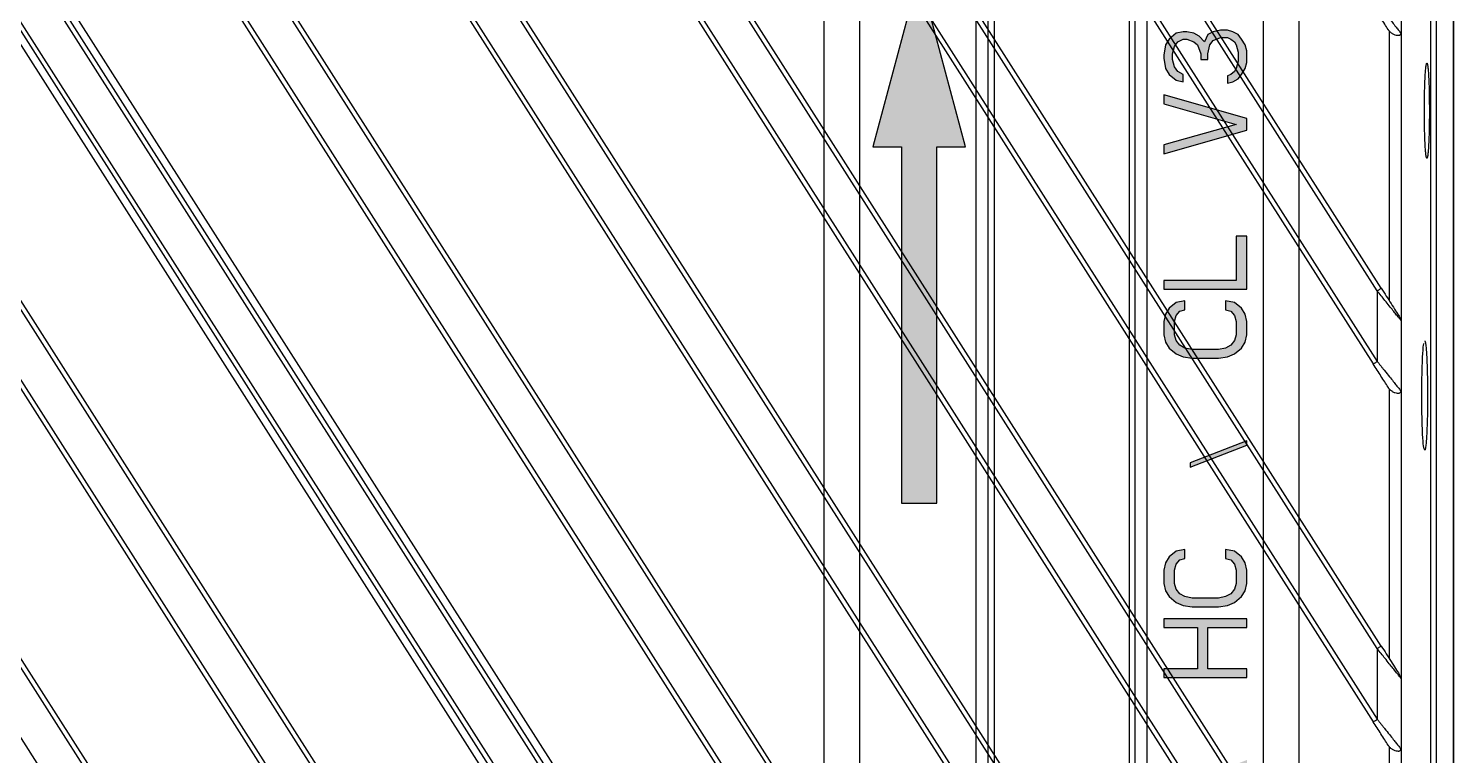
# Model space of a CAD drawing. Header units: millimetres. Extents: x 620 to 19791, y 2539 to 6969.
# Drawn here: x 17417 to 17477, y 4727.7 to 4758.3 of the extents above; entities that cross this region are included whole.
import ezdxf

# ---------------------------------------------------------------- set-up
doc = ezdxf.new("R2010")
doc.units = ezdxf.units.MM
doc.layers.add('02___PRT_ALL_AXES', color=7, linetype='Continuous')

# ---------------------------------------------------------------- blocks, each defined once
blk = doc.blocks.new('tugj')
at = {"color": 7, "linetype": 'Continuous', "lineweight": 25}
for p, q in [((12657.168, 5133.159), (12752.334, 4983.776)), ((12752.333, 4986.753), (12659.063, 5133.16)), ((12666.768, 5133.161), (12752.333, 4998.851)), ((12752.333, 5001.829), (12668.666, 5133.161)), ((12676.373, 5133.161), (12752.333, 5013.926)), ((12752.333, 5016.904), (12678.27, 5133.161)), ((12685.977, 5133.161), (12752.333, 5029.002)), ((12752.333, 5031.98), (12687.874, 5133.161)), ((12695.581, 5133.161), (12752.333, 5044.077)), ((12752.333, 5047.055), (12697.478, 5133.161)), ((12705.185, 5133.161), (12752.333, 5059.152)), ((12752.333, 5062.13), (12707.082, 5133.161)), ((12714.789, 5133.161), (12752.333, 5074.228)), ((12752.502, 4986.861), (12660.063, 5131.961)), ((12667.296, 5131.961), (12752.165, 4998.743)), ((12752.502, 5001.936), (12669.667, 5131.961)), ((12676.9, 5131.961), (12752.165, 5013.819)), ((12752.502, 5017.012), (12679.271, 5131.961)), ((12686.504, 5131.961), (12752.165, 5028.894)), ((12752.502, 5032.087), (12688.875, 5131.961)), ((12696.108, 5131.961), (12752.165, 5043.97)), ((12752.502, 5047.162), (12698.479, 5131.961)), ((12705.712, 5131.961), (12752.165, 5059.045)), ((12752.502, 5062.238), (12708.083, 5131.961)), ((12715.316, 5131.961), (12752.165, 5074.12)), ((12751.911, 5013.658), (12677.691, 5130.161)), ((12680.774, 5130.161), (12752.755, 5017.173)), ((12752.333, 5092.281), (12728.715, 5129.355)), ((12752.502, 5092.389), (12728.846, 5129.52)), ((12752.333, 5077.206), (12719.898, 5128.119)), ((12752.502, 5077.313), (12720.137, 5128.116)), ((12727.236, 5128.325), (12752.165, 5089.196)), ((12727.426, 5128.4), (12752.333, 5089.303)), ((12754.593, 4868.257), (12754.593, 5107.475)), ((12754.818, 5107.475), (12754.818, 4868.257)), ((12755.543, 5107.475), (12755.543, 4868.256)), ((12753.333, 5106.102), (12753.333, 5103.123)), ((12752.834, 5103.23), (12752.834, 5091.867)), ((12753.333, 5103.123), (12753.333, 5091.027)), ((12752.333, 5092.281), (12752.333, 5089.303)), ((12753.333, 5091.027), (12753.333, 5088.047)), ((12752.834, 5088.154), (12752.834, 5076.792)), ((12753.333, 5088.047), (12753.333, 5075.951)), ((12752.333, 5077.206), (12752.333, 5074.228)), ((12753.333, 5075.951), (12753.333, 5072.972)), ((12752.834, 5073.079), (12752.834, 5061.717)), ((12753.333, 5072.972), (12753.333, 5060.876))]:
    blk.add_line(p, q, dxfattribs=at)
at = {"color": 7, "linetype": 'Continuous', "lineweight": 25, "flags": 128}
for points in [[(12752.165, 5089.196), (12752.168, 5089.198), (12752.177, 5089.204), (12752.193, 5089.214), (12752.214, 5089.227), (12752.239, 5089.244), (12752.269, 5089.262), (12752.3, 5089.282), (12752.333, 5089.303)], [(12752.502, 5077.313), (12752.499, 5077.311), (12752.489, 5077.305), (12752.473, 5077.295), (12752.452, 5077.282), (12752.427, 5077.265), (12752.398, 5077.247), (12752.366, 5077.227), (12752.333, 5077.206)]]:
    blk.add_lwpolyline(points, dxfattribs=at)
at = {"color": 7, "linetype": 'Continuous', "lineweight": 25}
for points, knots in [([(12752.789, 5103.291), (12752.7, 5103.431), (12752.596, 5103.594), (12752.384, 5103.927), (12752.274, 5104.099), (12752.165, 5104.271)], [0, 0, 0, 0, 0.5, 0.5, 1, 1, 1, 1]), ([(12752.333, 5104.379), (12752.36, 5104.344), (12752.412, 5104.277), (12752.491, 5104.179), (12752.567, 5104.084), (12752.686, 5103.935), (12752.836, 5103.747), (12752.981, 5103.568), (12753.072, 5103.452), (12753.13, 5103.375), (12753.185, 5103.306), (12753.243, 5103.238), (12753.29, 5103.178), (12753.317, 5103.137), (12753.329, 5103.118), (12753.332, 5103.121), (12753.333, 5103.123)], [0, 0, 0, 0, 0.063732, 0.125593, 0.185588, 0.243722, 0.410367, 0.550817, 0.614312, 0.665681, 0.72574, 0.78763, 0.868193, 0.934331, 0.969979, 1, 1, 1, 1]), ([(12752.834, 5103.23), (12752.826, 5103.239), (12752.81, 5103.259), (12752.796, 5103.28), (12752.789, 5103.291)], [0, 0, 0, 0, 0.488961, 1, 1, 1, 1]), ([(12752.834, 5103.23), (12752.847, 5103.215), (12752.873, 5103.186), (12752.917, 5103.149), (12752.985, 5103.103), (12753.077, 5103.061), (12753.172, 5103.042), (12753.239, 5103.04), (12753.287, 5103.052), (12753.317, 5103.078), (12753.33, 5103.103), (12753.332, 5103.117), (12753.333, 5103.123)], [0, 0, 0, 0, 0.071456, 0.142488, 0.212282, 0.375118, 0.529622, 0.640801, 0.748363, 0.86828, 0.941579, 1, 1, 1, 1]), ([(12754.422, 5097.866), (12754.42, 5097.866), (12754.415, 5097.868), (12754.408, 5097.881), (12754.401, 5097.902), (12754.395, 5097.932), (12754.388, 5097.971), (12754.377, 5098.048), (12754.363, 5098.193), (12754.347, 5098.441), (12754.334, 5098.742), (12754.325, 5099.089), (12754.319, 5099.465), (12754.317, 5099.857), (12754.318, 5100.25), (12754.324, 5100.627), (12754.334, 5100.976), (12754.347, 5101.281), (12754.363, 5101.533), (12754.379, 5101.701), (12754.394, 5101.802), (12754.408, 5101.856), (12754.417, 5101.862), (12754.422, 5101.865)], [0, 0, 0, 0, 0.021346, 0.04241, 0.063283, 0.084056, 0.104826, 0.125687, 0.188, 0.250088, 0.311855, 0.37391, 0.43641, 0.498756, 0.56095, 0.623521, 0.685882, 0.747997, 0.810632, 0.873704, 0.915461, 0.957304, 1, 1, 1, 1]), ([(12754.422, 5101.865), (12754.424, 5101.865), (12754.429, 5101.863), (12754.436, 5101.85), (12754.443, 5101.829), (12754.449, 5101.799), (12754.456, 5101.761), (12754.467, 5101.683), (12754.481, 5101.538), (12754.497, 5101.29), (12754.51, 5100.989), (12754.519, 5100.642), (12754.525, 5100.266), (12754.527, 5099.874), (12754.526, 5099.481), (12754.52, 5099.104), (12754.51, 5098.755), (12754.497, 5098.45), (12754.481, 5098.198), (12754.465, 5098.03), (12754.45, 5097.929), (12754.436, 5097.875), (12754.427, 5097.869), (12754.422, 5097.866)], [0, 0, 0, 0, 0.021346, 0.04241, 0.063283, 0.084056, 0.104826, 0.125687, 0.188, 0.250088, 0.311855, 0.37391, 0.43641, 0.498756, 0.56095, 0.623521, 0.685882, 0.747997, 0.810632, 0.873704, 0.915461, 0.957304, 1, 1, 1, 1]), ([(12752.333, 5092.281), (12752.373, 5092.306), (12752.42, 5092.336), (12752.485, 5092.378), (12752.502, 5092.389), (12752.502, 5092.389)], [0, 0, 0, 0, 0.5, 0.5, 1, 1, 1, 1]), ([(12753.333, 5091.027), (12753.331, 5091.027), (12753.329, 5091.029), (12753.32, 5091.04), (12753.304, 5091.061), (12753.277, 5091.098), (12753.219, 5091.174), (12753.124, 5091.288), (12752.991, 5091.457), (12752.835, 5091.651), (12752.667, 5091.86), (12752.496, 5092.073), (12752.388, 5092.21), (12752.333, 5092.281)], [0, 0, 0, 0, 0.032205, 0.064879, 0.098325, 0.153821, 0.217622, 0.343078, 0.459057, 0.592508, 0.743852, 0.867922, 1, 1, 1, 1]), ([(12752.502, 5092.389), (12752.642, 5092.168), (12752.783, 5091.947), (12752.982, 5091.634), (12753.047, 5091.533), (12753.164, 5091.349), (12753.218, 5091.265), (12753.255, 5091.206)], [0, 0, 0, 0, 0.5, 0.5, 0.75, 0.75, 1, 1, 1, 1]), ([(12753.255, 5091.206), (12753.266, 5091.188), (12753.288, 5091.153), (12753.309, 5091.114), (12753.32, 5091.086), (12753.327, 5091.063), (12753.331, 5091.042), (12753.332, 5091.031), (12753.333, 5091.027)], [0, 0, 0, 0, 0.272195, 0.541525, 0.675243, 0.788116, 0.917487, 1, 1, 1, 1]), ([(12754.329, 5085.566), (12754.314, 5085.601), (12754.282, 5085.67), (12754.242, 5086.199), (12754.215, 5086.956), (12754.206, 5087.855), (12754.215, 5088.761), (12754.242, 5089.516), (12754.274, 5089.987), (12754.298, 5090.051), (12754.305, 5090.072)], [0, 0, 0, 0, 0.134319, 0.267816, 0.400285, 0.534043, 0.667718, 0.800886, 0.935787, 1, 1, 1, 1]), ([(12754.329, 5090.165), (12754.332, 5090.164), (12754.337, 5090.162), (12754.345, 5090.147), (12754.353, 5090.123), (12754.361, 5090.088), (12754.368, 5090.044), (12754.381, 5089.955), (12754.397, 5089.789), (12754.415, 5089.503), (12754.43, 5089.157), (12754.441, 5088.758), (12754.448, 5088.326), (12754.451, 5087.875), (12754.449, 5087.424), (12754.442, 5086.99), (12754.431, 5086.589), (12754.416, 5086.238), (12754.397, 5085.947), (12754.379, 5085.755), (12754.361, 5085.639), (12754.345, 5085.577), (12754.335, 5085.57), (12754.329, 5085.566)], [0, 0, 0, 0, 0.021245, 0.042243, 0.063084, 0.083861, 0.104667, 0.125596, 0.188211, 0.250208, 0.311749, 0.373875, 0.436451, 0.498749, 0.560974, 0.623545, 0.685901, 0.747871, 0.810407, 0.873806, 0.915692, 0.957504, 1, 1, 1, 1]), ([(12752.789, 5088.216), (12752.7, 5088.356), (12752.596, 5088.518), (12752.384, 5088.852), (12752.274, 5089.024), (12752.165, 5089.196)], [0, 0, 0, 0, 0.5, 0.5, 1, 1, 1, 1]), ([(12752.333, 5089.303), (12752.36, 5089.269), (12752.412, 5089.202), (12752.491, 5089.103), (12752.567, 5089.008), (12752.686, 5088.859), (12752.836, 5088.672), (12752.981, 5088.493), (12753.072, 5088.377), (12753.13, 5088.3), (12753.185, 5088.231), (12753.243, 5088.163), (12753.29, 5088.103), (12753.317, 5088.062), (12753.329, 5088.043), (12753.332, 5088.046), (12753.333, 5088.047)], [0, 0, 0, 0, 0.063732, 0.125592, 0.185586, 0.243721, 0.410364, 0.550813, 0.614308, 0.665676, 0.725736, 0.787625, 0.868188, 0.934324, 0.969973, 1, 1, 1, 1]), ([(12752.834, 5088.154), (12752.826, 5088.164), (12752.81, 5088.184), (12752.796, 5088.205), (12752.789, 5088.216)], [0, 0, 0, 0, 0.488961, 1, 1, 1, 1]), ([(12752.834, 5088.154), (12752.847, 5088.14), (12752.873, 5088.111), (12752.917, 5088.074), (12752.985, 5088.028), (12753.077, 5087.986), (12753.172, 5087.967), (12753.239, 5087.965), (12753.287, 5087.976), (12753.317, 5088.002), (12753.33, 5088.028), (12753.332, 5088.041), (12753.333, 5088.047)], [0, 0, 0, 0, 0.071456, 0.142488, 0.212279, 0.375092, 0.529614, 0.64079, 0.748352, 0.868276, 0.941576, 1, 1, 1, 1]), ([(12753.333, 5075.951), (12753.331, 5075.952), (12753.329, 5075.954), (12753.32, 5075.965), (12753.304, 5075.985), (12753.277, 5076.023), (12753.219, 5076.098), (12753.124, 5076.213), (12752.991, 5076.381), (12752.835, 5076.575), (12752.667, 5076.784), (12752.496, 5076.998), (12752.388, 5077.135), (12752.333, 5077.206)], [0, 0, 0, 0, 0.032205, 0.064879, 0.098325, 0.153821, 0.217622, 0.343078, 0.459057, 0.592508, 0.743852, 0.867922, 1, 1, 1, 1]), ([(12752.502, 5077.313), (12752.642, 5077.093), (12752.783, 5076.871), (12752.982, 5076.559), (12753.047, 5076.458), (12753.164, 5076.274), (12753.218, 5076.189), (12753.255, 5076.131)], [0, 0, 0, 0, 0.5, 0.5, 0.75, 0.75, 1, 1, 1, 1]), ([(12753.255, 5076.131), (12753.266, 5076.113), (12753.288, 5076.078), (12753.309, 5076.039), (12753.32, 5076.01), (12753.327, 5075.987), (12753.331, 5075.966), (12753.332, 5075.955), (12753.333, 5075.951)], [0, 0, 0, 0, 0.272195, 0.541525, 0.675243, 0.788116, 0.917487, 1, 1, 1, 1]), ([(12752.165, 5074.12), (12752.165, 5074.12), (12752.174, 5074.127), (12752.233, 5074.164), (12752.284, 5074.197), (12752.333, 5074.228)], [0, 0, 0, 0, 0.5, 0.5, 1, 1, 1, 1]), ([(12752.789, 5073.14), (12752.7, 5073.28), (12752.596, 5073.443), (12752.384, 5073.776), (12752.274, 5073.948), (12752.165, 5074.12)], [0, 0, 0, 0, 0.5, 0.5, 1, 1, 1, 1]), ([(12752.333, 5074.228), (12752.36, 5074.194), (12752.412, 5074.126), (12752.491, 5074.028), (12752.567, 5073.933), (12752.686, 5073.784), (12752.836, 5073.596), (12752.981, 5073.417), (12753.072, 5073.302), (12753.13, 5073.224), (12753.185, 5073.155), (12753.243, 5073.087), (12753.29, 5073.027), (12753.317, 5072.986), (12753.329, 5072.967), (12753.332, 5072.971), (12753.333, 5072.972)], [0, 0, 0, 0, 0.063732, 0.125592, 0.185586, 0.243721, 0.410364, 0.550813, 0.614308, 0.665676, 0.725736, 0.787625, 0.868188, 0.934324, 0.969973, 1, 1, 1, 1]), ([(12752.834, 5073.079), (12752.826, 5073.088), (12752.81, 5073.108), (12752.796, 5073.129), (12752.789, 5073.14)], [0, 0, 0, 0, 0.488961, 1, 1, 1, 1]), ([(12752.834, 5073.079), (12752.847, 5073.064), (12752.873, 5073.035), (12752.917, 5072.998), (12752.985, 5072.952), (12753.077, 5072.91), (12753.172, 5072.891), (12753.239, 5072.89), (12753.287, 5072.901), (12753.317, 5072.927), (12753.33, 5072.952), (12753.332, 5072.966), (12753.333, 5072.972)], [0, 0, 0, 0, 0.0714562, 0.1424878, 0.2122787, 0.375092, 0.529614, 0.6407899, 0.7483517, 0.8682758, 0.9415756, 1, 1, 1, 1])]:
    blk.add_open_spline(points, degree=3, knots=knots, dxfattribs=at)
blk = doc.blocks.new('*U204')
blk.add_blockref('tugj', (-12530.543, -4991.113))
blk = doc.blocks.new('*U205')
at = {"color": 0, "linetype": 'ByBlock', "lineweight": -2, "transparency": 16777216}
blk.add_blockref('*U204', (0, 675), dxfattribs=at)
blk = doc.blocks.new('tgd')
at = {"color": 7, "linetype": 'Continuous', "lineweight": 25}
for p, q in [((18142.478, 4763.247), (18142.478, 5002.465)), ((18142.478, 5002.465), (18142.478, 4763.246))]:
    blk.add_line(p, q, dxfattribs=at)
blk = doc.blocks.new('*U206')
blk.add_blockref('tgd', (-18292.478, -4886.103))
blk = doc.blocks.new('*U207')
at = {"color": 0, "linetype": 'ByBlock', "lineweight": -2, "transparency": 16777216}
blk.add_blockref('*U206', (0, 675), dxfattribs=at)
blk = doc.blocks.new('ryfhgjmb')
at = {"lineweight": 5, "true_color": 0xf26722}
h = blk.add_hatch(color=30, dxfattribs=at)
h.dxf.hatch_style = 1
h.paths.add_polyline_path([(6944.35, 3339.181), (6944.35, 3337.681), (6959.35, 3337.681), (6959.35, 3336.481), (6966.628, 3338.431), (6959.35, 3340.381), (6959.35, 3339.181)])
h = blk.add_hatch(color=30, dxfattribs=at)
h.dxf.hatch_style = 1
h.paths.add_polyline_path([(6907.434, 3326.344), (6908.363, 3324.631), (6908.859, 3324.631), (6907.744, 3326.716), (6908.859, 3328.131), (6908.363, 3328.131), (6907, 3326.418), (6907, 3328.131), (6906.628, 3328.131), (6906.628, 3324.631), (6907, 3324.631), (6907, 3325.823)])
h.paths.add_polyline_path([(6909.727, 3328.131), (6909.355, 3328.131), (6909.355, 3324.631), (6911.586, 3324.631), (6911.586, 3325.078), (6909.727, 3325.078)])
h.paths.add_polyline_path([(6912.454, 3326.94), (6912.516, 3327.238), (6912.64, 3327.461), (6912.826, 3327.61), (6913.074, 3327.684), (6913.632, 3327.684), (6913.88, 3327.61), (6914.065, 3327.461), (6914.127, 3327.238), (6914.499, 3327.238), (6914.437, 3327.61), (6914.189, 3327.908), (6913.942, 3328.057), (6913.632, 3328.131), (6913.074, 3328.131), (6912.764, 3328.057), (6912.516, 3327.908), (6912.268, 3327.61), (6912.144, 3327.312), (6912.082, 3326.94), (6912.082, 3325.823), (6912.144, 3325.45), (6912.268, 3325.153), (6912.516, 3324.855), (6912.764, 3324.706), (6913.074, 3324.631), (6913.632, 3324.631), (6913.942, 3324.706), (6914.189, 3324.855), (6914.437, 3325.153), (6914.499, 3325.525), (6914.127, 3325.525), (6914.065, 3325.301), (6913.88, 3325.153), (6913.632, 3325.078), (6913.074, 3325.078), (6912.826, 3325.153), (6912.64, 3325.301), (6912.516, 3325.525), (6912.454, 3325.823)])
h.paths.add_polyline_path([(6917.474, 3326.94), (6917.412, 3327.312), (6917.288, 3327.61), (6917.04, 3327.908), (6916.793, 3328.057), (6916.483, 3328.131), (6915.987, 3328.131), (6915.677, 3328.057), (6915.429, 3327.908), (6915.181, 3327.61), (6915.057, 3327.312), (6914.995, 3326.94), (6914.995, 3325.823), (6915.057, 3325.45), (6915.181, 3325.153), (6915.429, 3324.855), (6915.677, 3324.706), (6915.987, 3324.631), (6916.483, 3324.631), (6916.793, 3324.706), (6917.04, 3324.855), (6917.288, 3325.153), (6917.412, 3325.45), (6917.474, 3325.823)])
h.paths.add_polyline_path([(6915.367, 3326.94), (6915.429, 3327.238), (6915.553, 3327.461), (6915.739, 3327.61), (6915.987, 3327.684), (6916.483, 3327.684), (6916.731, 3327.61), (6916.917, 3327.461), (6917.04, 3327.238), (6917.102, 3326.94), (6917.102, 3325.823), (6917.04, 3325.525), (6916.917, 3325.301), (6916.731, 3325.153), (6916.483, 3325.078), (6915.987, 3325.078), (6915.739, 3325.153), (6915.553, 3325.301), (6915.429, 3325.525), (6915.367, 3325.823)], flags=16)
h.paths.add_polyline_path([(6920.015, 3326.493), (6920.201, 3326.791), (6920.263, 3327.014), (6920.263, 3327.312), (6920.201, 3327.535), (6920.015, 3327.833), (6919.768, 3328.057), (6919.458, 3328.131), (6917.97, 3328.131), (6917.97, 3324.631), (6919.458, 3324.631), (6919.768, 3324.706), (6920.015, 3324.929), (6920.201, 3325.227), (6920.263, 3325.45), (6920.263, 3325.823), (6920.201, 3326.046), (6920.015, 3326.344), (6919.892, 3326.418)])
h.paths.add_polyline_path([(6918.342, 3326.642), (6918.342, 3327.684), (6919.52, 3327.684), (6919.706, 3327.61), (6919.83, 3327.461), (6919.892, 3327.238), (6919.892, 3327.089), (6919.83, 3326.865), (6919.706, 3326.716), (6919.52, 3326.642)], flags=16)
h.paths.add_polyline_path([(6918.342, 3326.195), (6919.52, 3326.195), (6919.706, 3326.121), (6919.83, 3325.972), (6919.892, 3325.748), (6919.892, 3325.525), (6919.83, 3325.301), (6919.706, 3325.153), (6919.52, 3325.078), (6918.342, 3325.078)], flags=16)
h.paths.add_polyline_path([(6926.213, 3328.131), (6925.842, 3328.131), (6924.974, 3325.078), (6924.106, 3328.131), (6923.734, 3328.131), (6924.726, 3324.631), (6925.222, 3324.631)])
h.paths.add_polyline_path([(6927.391, 3327.684), (6927.701, 3327.759), (6927.949, 3327.759), (6928.259, 3327.684), (6928.445, 3327.535), (6928.569, 3327.312), (6928.569, 3327.163), (6928.445, 3326.865), (6926.709, 3325.004), (6926.709, 3324.631), (6928.94, 3324.631), (6928.94, 3325.004), (6927.205, 3325.004), (6928.755, 3326.642), (6928.879, 3326.865), (6928.94, 3327.163), (6928.94, 3327.312), (6928.879, 3327.61), (6928.631, 3327.908), (6928.383, 3328.057), (6928.011, 3328.131), (6927.763, 3328.131), (6927.329, 3328.057), (6927.081, 3327.908), (6926.833, 3327.61), (6926.771, 3327.312), (6927.081, 3327.312), (6927.205, 3327.535)])
h.paths.add_polyline_path([(6932.597, 3327.014), (6932.411, 3327.014), (6933.341, 3324.631), (6933.527, 3324.631)])
h.paths.add_polyline_path([(6940.531, 3327.461), (6940.717, 3327.61), (6940.964, 3327.684), (6941.522, 3327.684), (6941.77, 3327.61), (6941.956, 3327.461), (6942.018, 3327.238), (6942.39, 3327.238), (6942.328, 3327.61), (6942.08, 3327.908), (6941.832, 3328.057), (6941.522, 3328.131), (6940.964, 3328.131), (6940.655, 3328.057), (6940.407, 3327.908), (6940.159, 3327.61), (6940.035, 3327.312), (6939.973, 3326.94), (6939.973, 3325.823), (6940.035, 3325.45), (6940.159, 3325.153), (6940.407, 3324.855), (6940.655, 3324.706), (6940.964, 3324.631), (6941.522, 3324.631), (6941.832, 3324.706), (6942.08, 3324.855), (6942.328, 3325.153), (6942.39, 3325.525), (6942.018, 3325.525), (6941.956, 3325.301), (6941.77, 3325.153), (6941.522, 3325.078), (6940.964, 3325.078), (6940.717, 3325.153), (6940.531, 3325.301), (6940.407, 3325.525), (6940.345, 3325.823), (6940.345, 3326.94), (6940.407, 3327.238)])
h.paths.add_polyline_path([(6939.477, 3328.131), (6939.105, 3328.131), (6939.105, 3326.716), (6937.37, 3326.716), (6937.37, 3328.131), (6936.998, 3328.131), (6936.998, 3324.631), (6937.37, 3324.631), (6937.37, 3326.27), (6939.105, 3326.27), (6939.105, 3324.631), (6939.477, 3324.631)])
h.paths.add_polyline_path([(6946.047, 3327.014), (6945.861, 3327.014), (6946.79, 3324.631), (6946.976, 3324.631)])
h.paths.add_polyline_path([(6953.732, 3328.131), (6953.36, 3328.131), (6953.36, 3324.631), (6955.592, 3324.631), (6955.592, 3325.078), (6953.732, 3325.078)])
h.paths.add_polyline_path([(6952.555, 3327.908), (6952.307, 3328.057), (6951.997, 3328.131), (6951.439, 3328.131), (6951.129, 3328.057), (6950.881, 3327.908), (6950.633, 3327.61), (6950.509, 3327.312), (6950.447, 3326.94), (6950.447, 3325.823), (6950.509, 3325.45), (6950.633, 3325.153), (6950.881, 3324.855), (6951.129, 3324.706), (6951.439, 3324.631), (6951.997, 3324.631), (6952.307, 3324.706), (6952.555, 3324.855), (6952.802, 3325.153), (6952.864, 3325.525), (6952.493, 3325.525), (6952.431, 3325.301), (6952.245, 3325.153), (6951.997, 3325.078), (6951.439, 3325.078), (6951.191, 3325.153), (6951.005, 3325.301), (6950.881, 3325.525), (6950.819, 3325.823), (6950.819, 3326.94), (6950.881, 3327.238), (6951.005, 3327.461), (6951.191, 3327.61), (6951.439, 3327.684), (6951.997, 3327.684), (6952.245, 3327.61), (6952.431, 3327.461), (6952.493, 3327.238), (6952.864, 3327.238), (6952.802, 3327.61)])
h.paths.add_polyline_path([(6963.897, 3327.908), (6963.649, 3328.057), (6963.215, 3328.131), (6963.091, 3328.131), (6962.657, 3328.057), (6962.409, 3327.908), (6962.161, 3327.61), (6962.099, 3327.312), (6962.409, 3327.312), (6962.533, 3327.535), (6962.719, 3327.684), (6963.029, 3327.759), (6963.277, 3327.759), (6963.587, 3327.684), (6963.773, 3327.535), (6963.897, 3327.312), (6963.897, 3327.163), (6963.773, 3326.865), (6963.649, 3326.716), (6963.277, 3326.567), (6963.029, 3326.567), (6963.029, 3326.27), (6963.277, 3326.27), (6963.649, 3326.195), (6963.835, 3326.046), (6963.959, 3325.748), (6963.959, 3325.45), (6963.897, 3325.301), (6963.773, 3325.153), (6963.649, 3325.078), (6963.339, 3325.004), (6962.967, 3325.004), (6962.657, 3325.078), (6962.533, 3325.153), (6962.409, 3325.301), (6962.347, 3325.45), (6962.037, 3325.45), (6962.099, 3325.227), (6962.223, 3325.004), (6962.409, 3324.855), (6962.657, 3324.706), (6962.905, 3324.631), (6963.401, 3324.631), (6963.649, 3324.706), (6963.897, 3324.855), (6964.083, 3325.004), (6964.207, 3325.227), (6964.269, 3325.45), (6964.269, 3325.748), (6964.207, 3326.046), (6964.083, 3326.27), (6963.773, 3326.418), (6964.021, 3326.642), (6964.145, 3326.865), (6964.207, 3327.163), (6964.207, 3327.312), (6964.145, 3327.61)])
h.paths.add_polyline_path([(6961.542, 3328.131), (6961.17, 3328.131), (6960.302, 3325.078), (6959.434, 3328.131), (6959.062, 3328.131), (6960.054, 3324.631), (6960.55, 3324.631)])
at = {"color": 30, "linetype": 'Continuous', "true_color": 0xf26722}
for p, q in [((6005.128, 3342.431), (7001.628, 3342.431)), ((6005.128, 3340.931), (7001.628, 3340.931)), ((6966.628, 3338.431), (6959.35, 3340.381)), ((6959.35, 3340.381), (6959.35, 3339.181)), ((6959.35, 3339.181), (6944.35, 3339.181)), ((6944.35, 3339.181), (6944.35, 3337.681)), ((6959.35, 3336.481), (6966.628, 3338.431)), ((6944.35, 3337.681), (6959.35, 3337.681)), ((6959.35, 3337.681), (6959.35, 3336.481)), ((6058.086, 3336.031), (6969.27, 3336.031)), ((6058.471, 3335.531), (6968.885, 3335.531)), ((6058.471, 3329.331), (6968.885, 3329.331)), ((6058.086, 3328.831), (6969.27, 3328.831)), ((6937.37, 3328.131), (6936.998, 3328.131)), ((6936.998, 3328.131), (6936.998, 3324.631)), ((6937.37, 3326.716), (6937.37, 3328.131)), ((6939.477, 3328.131), (6939.105, 3328.131)), ((6939.105, 3328.131), (6939.105, 3326.716)), ((6939.477, 3324.631), (6939.477, 3328.131)), ((6940.407, 3327.908), (6940.159, 3327.61)), ((6940.655, 3328.057), (6940.407, 3327.908)), ((6940.964, 3328.131), (6940.655, 3328.057)), ((6941.522, 3328.131), (6940.964, 3328.131)), ((6941.832, 3328.057), (6941.522, 3328.131)), ((6942.08, 3327.908), (6941.832, 3328.057)), ((6942.328, 3327.61), (6942.08, 3327.908)), ((6950.881, 3327.908), (6950.633, 3327.61)), ((6951.129, 3328.057), (6950.881, 3327.908)), ((6951.439, 3328.131), (6951.129, 3328.057)), ((6951.997, 3328.131), (6951.439, 3328.131)), ((6952.307, 3328.057), (6951.997, 3328.131)), ((6952.555, 3327.908), (6952.307, 3328.057)), ((6952.802, 3327.61), (6952.555, 3327.908)), ((6953.732, 3328.131), (6953.36, 3328.131)), ((6953.36, 3328.131), (6953.36, 3324.631)), ((6953.732, 3325.078), (6953.732, 3328.131)), ((6959.434, 3328.131), (6959.062, 3328.131)), ((6959.062, 3328.131), (6960.054, 3324.631)), ((6960.302, 3325.078), (6959.434, 3328.131)), ((6961.17, 3328.131), (6960.302, 3325.078)), ((6960.55, 3324.631), (6961.542, 3328.131)), ((6961.542, 3328.131), (6961.17, 3328.131)), ((6962.409, 3327.908), (6962.161, 3327.61)), ((6962.657, 3328.057), (6962.409, 3327.908)), ((6963.091, 3328.131), (6962.657, 3328.057)), ((6963.215, 3328.131), (6963.091, 3328.131)), ((6963.649, 3328.057), (6963.215, 3328.131)), ((6963.897, 3327.908), (6963.649, 3328.057)), ((6964.145, 3327.61), (6963.897, 3327.908)), ((6940.035, 3327.312), (6939.973, 3326.94)), ((6940.159, 3327.61), (6940.035, 3327.312)), ((6940.345, 3326.94), (6940.407, 3327.238)), ((6940.407, 3327.238), (6940.531, 3327.461)), ((6940.531, 3327.461), (6940.717, 3327.61)), ((6940.717, 3327.61), (6940.964, 3327.684)), ((6940.964, 3327.684), (6941.522, 3327.684)), ((6941.522, 3327.684), (6941.77, 3327.61)), ((6941.77, 3327.61), (6941.956, 3327.461)), ((6941.956, 3327.461), (6942.018, 3327.238)), ((6942.018, 3327.238), (6942.39, 3327.238)), ((6942.39, 3327.238), (6942.328, 3327.61)), ((6950.509, 3327.312), (6950.447, 3326.94)), ((6950.633, 3327.61), (6950.509, 3327.312)), ((6950.819, 3326.94), (6950.881, 3327.238)), ((6950.881, 3327.238), (6951.005, 3327.461)), ((6951.005, 3327.461), (6951.191, 3327.61)), ((6951.191, 3327.61), (6951.439, 3327.684)), ((6951.439, 3327.684), (6951.997, 3327.684)), ((6951.997, 3327.684), (6952.245, 3327.61)), ((6952.245, 3327.61), (6952.431, 3327.461)), ((6952.431, 3327.461), (6952.493, 3327.238)), ((6952.493, 3327.238), (6952.864, 3327.238)), ((6952.864, 3327.238), (6952.802, 3327.61)), ((6962.161, 3327.61), (6962.099, 3327.312)), ((6962.099, 3327.312), (6962.409, 3327.312)), ((6962.409, 3327.312), (6962.533, 3327.535)), ((6962.533, 3327.535), (6962.719, 3327.684)), ((6962.719, 3327.684), (6963.029, 3327.759)), ((6963.029, 3327.759), (6963.277, 3327.759)), ((6963.277, 3327.759), (6963.587, 3327.684)), ((6963.587, 3327.684), (6963.773, 3327.535)), ((6963.773, 3327.535), (6963.897, 3327.312)), ((6963.897, 3327.312), (6963.897, 3327.163)), ((6964.207, 3327.312), (6964.145, 3327.61)), ((6964.207, 3327.163), (6964.207, 3327.312)), ((6939.105, 3326.716), (6937.37, 3326.716)), ((6939.973, 3326.94), (6939.973, 3325.823)), ((6940.345, 3325.823), (6940.345, 3326.94)), ((6946.047, 3327.014), (6945.861, 3327.014)), ((6945.861, 3327.014), (6946.79, 3324.631)), ((6946.976, 3324.631), (6946.047, 3327.014)), ((6950.447, 3326.94), (6950.447, 3325.823)), ((6950.819, 3325.823), (6950.819, 3326.94)), ((6963.277, 3326.567), (6963.029, 3326.567)), ((6963.029, 3326.567), (6963.029, 3326.27)), ((6963.649, 3326.716), (6963.277, 3326.567)), ((6963.773, 3326.865), (6963.649, 3326.716)), ((6963.897, 3327.163), (6963.773, 3326.865)), ((6963.773, 3326.418), (6964.021, 3326.642)), ((6964.021, 3326.642), (6964.145, 3326.865)), ((6964.145, 3326.865), (6964.207, 3327.163)), ((6937.37, 3326.27), (6939.105, 3326.27)), ((6937.37, 3324.631), (6937.37, 3326.27)), ((6939.105, 3326.27), (6939.105, 3324.631)), ((6963.029, 3326.27), (6963.277, 3326.27)), ((6963.277, 3326.27), (6963.649, 3326.195)), ((6963.649, 3326.195), (6963.835, 3326.046)), ((6964.083, 3326.27), (6963.773, 3326.418)), ((6963.835, 3326.046), (6963.959, 3325.748)), ((6964.207, 3326.046), (6964.083, 3326.27)), ((6964.269, 3325.748), (6964.207, 3326.046)), ((6939.973, 3325.823), (6940.035, 3325.45)), ((6940.035, 3325.45), (6940.159, 3325.153)), ((6940.407, 3325.525), (6940.345, 3325.823)), ((6940.531, 3325.301), (6940.407, 3325.525)), ((6942.018, 3325.525), (6941.956, 3325.301)), ((6942.39, 3325.525), (6942.018, 3325.525)), ((6942.328, 3325.153), (6942.39, 3325.525)), ((6950.447, 3325.823), (6950.509, 3325.45)), ((6950.509, 3325.45), (6950.633, 3325.153)), ((6950.881, 3325.525), (6950.819, 3325.823)), ((6951.005, 3325.301), (6950.881, 3325.525)), ((6952.493, 3325.525), (6952.431, 3325.301)), ((6952.864, 3325.525), (6952.493, 3325.525)), ((6952.802, 3325.153), (6952.864, 3325.525)), ((6962.347, 3325.45), (6962.037, 3325.45)), ((6962.037, 3325.45), (6962.099, 3325.227)), ((6962.409, 3325.301), (6962.347, 3325.45)), ((6963.959, 3325.45), (6963.897, 3325.301)), ((6963.959, 3325.748), (6963.959, 3325.45)), ((6964.207, 3325.227), (6964.269, 3325.45)), ((6964.269, 3325.45), (6964.269, 3325.748)), ((6940.159, 3325.153), (6940.407, 3324.855)), ((6940.407, 3324.855), (6940.655, 3324.706)), ((6940.717, 3325.153), (6940.531, 3325.301)), ((6940.964, 3325.078), (6940.717, 3325.153)), ((6941.522, 3325.078), (6940.964, 3325.078)), ((6941.77, 3325.153), (6941.522, 3325.078)), ((6941.956, 3325.301), (6941.77, 3325.153)), ((6941.832, 3324.706), (6942.08, 3324.855)), ((6942.08, 3324.855), (6942.328, 3325.153)), ((6950.633, 3325.153), (6950.881, 3324.855)), ((6950.881, 3324.855), (6951.129, 3324.706)), ((6951.191, 3325.153), (6951.005, 3325.301)), ((6951.439, 3325.078), (6951.191, 3325.153)), ((6951.997, 3325.078), (6951.439, 3325.078)), ((6952.245, 3325.153), (6951.997, 3325.078)), ((6952.431, 3325.301), (6952.245, 3325.153)), ((6952.307, 3324.706), (6952.555, 3324.855)), ((6952.555, 3324.855), (6952.802, 3325.153)), ((6955.592, 3325.078), (6953.732, 3325.078)), ((6955.592, 3324.631), (6955.592, 3325.078)), ((6962.099, 3325.227), (6962.223, 3325.004)), ((6962.223, 3325.004), (6962.409, 3324.855)), ((6962.533, 3325.153), (6962.409, 3325.301)), ((6962.409, 3324.855), (6962.657, 3324.706)), ((6962.657, 3325.078), (6962.533, 3325.153)), ((6962.967, 3325.004), (6962.657, 3325.078)), ((6963.339, 3325.004), (6962.967, 3325.004)), ((6963.649, 3325.078), (6963.339, 3325.004)), ((6963.773, 3325.153), (6963.649, 3325.078)), ((6963.649, 3324.706), (6963.897, 3324.855)), ((6963.897, 3325.301), (6963.773, 3325.153)), ((6963.897, 3324.855), (6964.083, 3325.004)), ((6964.083, 3325.004), (6964.207, 3325.227)), ((6936.998, 3324.631), (6937.37, 3324.631)), ((6939.105, 3324.631), (6939.477, 3324.631)), ((6940.655, 3324.706), (6940.964, 3324.631)), ((6940.964, 3324.631), (6941.522, 3324.631)), ((6941.522, 3324.631), (6941.832, 3324.706)), ((6946.79, 3324.631), (6946.976, 3324.631)), ((6951.129, 3324.706), (6951.439, 3324.631)), ((6951.439, 3324.631), (6951.997, 3324.631)), ((6951.997, 3324.631), (6952.307, 3324.706)), ((6953.36, 3324.631), (6955.592, 3324.631)), ((6960.054, 3324.631), (6960.55, 3324.631)), ((6962.657, 3324.706), (6962.905, 3324.631)), ((6962.905, 3324.631), (6963.401, 3324.631)), ((6963.401, 3324.631), (6963.649, 3324.706)), ((6005.128, 3323.931), (7001.628, 3323.931)), ((6005.128, 3322.431), (7001.628, 3322.431))]:
    blk.add_line(p, q, dxfattribs=at)
at = {"layer": '02___PRT_ALL_AXES', "color": 30, "linetype": 'Continuous', "true_color": 0xf26722}
for p, q in [((6968.718, 3335.271), (6027.638, 3335.271)), ((6968.718, 3329.592), (6027.638, 3329.592))]:
    blk.add_line(p, q, dxfattribs=at)
blk = doc.blocks.new('ryfh')
at = {"rotation": 90}
blk.add_blockref('ryfhgjmb', (11616.058, -2205.714), dxfattribs=at)

msp = doc.modelspace()

# ---------------------------------------------------------------- block references
for name, p in [('*U205', (17251.96016, 3971.06063)), ('*U207', (17626.96016, 3971.06063)), ('ryfh', (9176.83352, -0.35097))]:
    msp.add_blockref(name, p)

doc.saveas('drawing.dxf')
